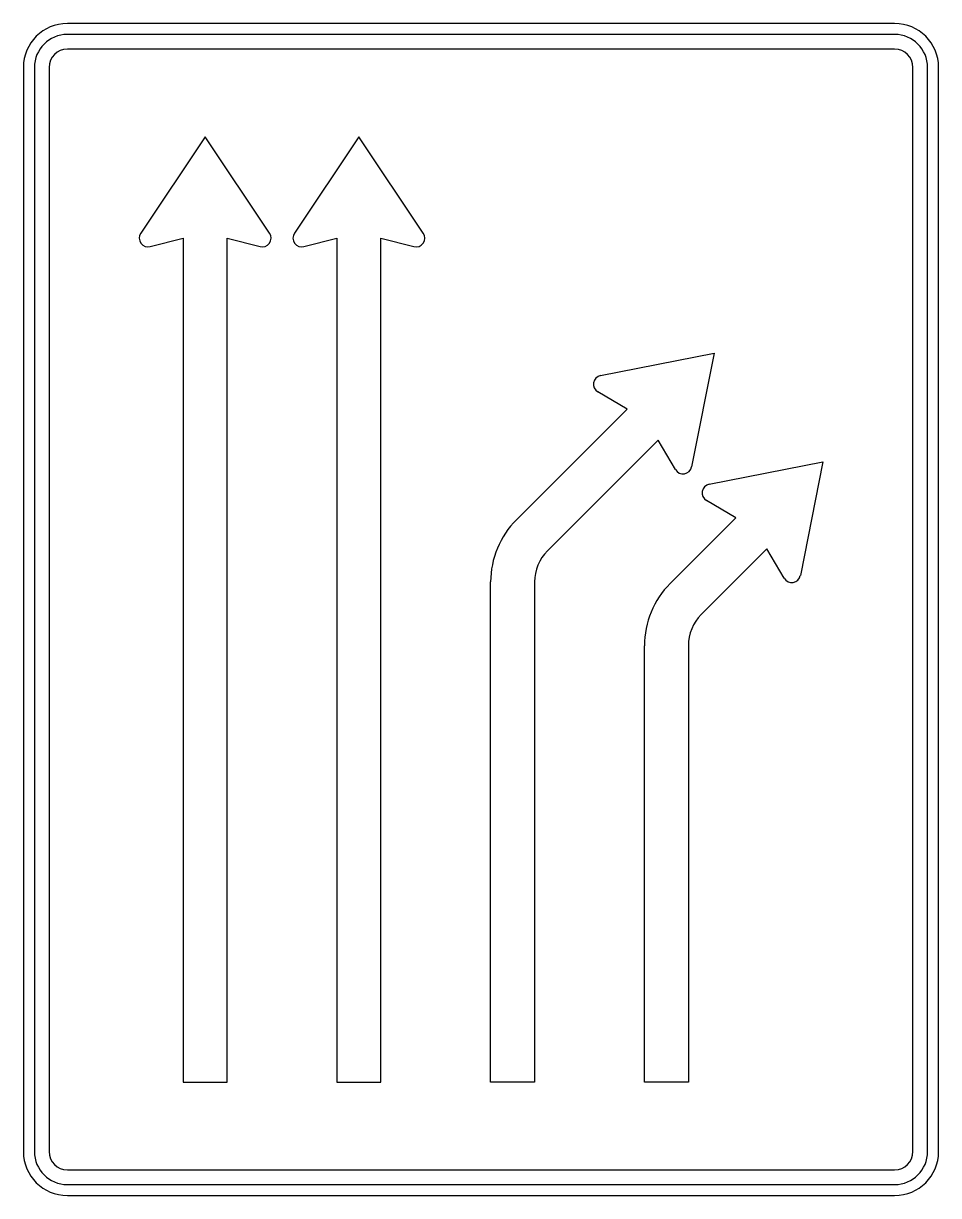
# Model space of a CAD drawing. Extents: x 0 to 1250, y 0 to 1600.
import ezdxf

# ---------------------------------------------------------------- set-up
doc = ezdxf.new("R2010")
doc.units = 0
doc.header["$LTSCALE"] = 25
doc.linetypes.add('AUSGEZOGEN', pattern=[0])
doc.layers.get('0').update_dxf_attribs({"linetype": 'AUSGEZOGEN'})

msp = doc.modelspace()

# ---------------------------------------------------------------- linework, layer by layer
for p, q in [((1190, 1600), (60, 1600)), ((1190, 1585), (60, 1585)), ((1190, 1565), (60, 1565)), ((0, 1540), (0, 60)), ((15, 1540), (15, 60)), ((35, 1540), (35, 60)), ((1215, 60), (1215, 1540)), ((1235, 60), (1235, 1540)), ((1250, 60), (1250, 1540)), ((248.2, 1445), (160.2, 1313.7)), ((336.2, 1313.7), (248.2, 1445)), ((458.2, 1445), (370.2, 1313.7)), ((546.2, 1313.7), (458.2, 1445)), ((173.2, 1295.4), (218.2, 1307)), ((218.2, 1307), (218.2, 155)), ((278.2, 1307), (323.2, 1295.4)), ((278.2, 155), (278.2, 1307)), ((383.2, 1295.4), (428.2, 1307)), ((428.2, 1307), (428.2, 155)), ((488.2, 1307), (533.2, 1295.4)), ((488.2, 155), (488.2, 1307)), ((788.3, 1119.3), (943.3, 1150)), ((943.3, 1150), (912.7, 994.9)), ((824.5, 1073.6), (784.5, 1097.2)), ((673.3, 922.5), (824.5, 1073.6)), ((866.9, 1031.2), (715.8, 880)), ((890.6, 991.2), (866.9, 1031.2)), ((936.7, 970.9), (1091.8, 1001.5)), ((1091.8, 1001.5), (1061.2, 846.5)), ((973, 925.2), (933, 948.8)), ((883.3, 835.5), (973, 925.2)), ((1015.4, 882.7), (925.8, 793.1)), ((1039.1, 842.7), (1015.4, 882.7)), ((638.2, 155), (638.2, 837.6)), ((698.2, 837.6), (698.2, 155)), ((848.2, 155), (848.2, 750.6)), ((908.2, 750.6), (908.2, 155)), ((218.2, 155), (278.2, 155)), ((428.2, 155), (488.2, 155)), ((698.2, 155), (638.2, 155)), ((908.2, 155), (848.2, 155)), ((60, 35), (1190, 35)), ((60, 15), (1190, 15)), ((60, 0), (1190, 0))]:
    msp.add_line(p, q)
for centre, radius, start, end in [((60, 1540), 60, 90, 180), ((1190, 1540), 60, 0, 90), ((60, 1540), 45, 90, 180), ((1190, 1540), 45, 0, 90), ((60, 1540), 25, 90, 180), ((1190, 1540), 25, 0, 90), ((170.2, 1307), 12, 146.195, 284.475), ((326.2, 1307), 12, 255.525, 393.805), ((380.2, 1307), 12, 146.195, 284.475), ((536.2, 1307), 12, 255.525, 393.805), ((790.6, 1107.5), 12, 101.195, 239.475), ((900.9, 997.2), 12, 210.525, 348.805), ((939, 959.1), 12, 101.195, 239.475), ((758.2, 837.6), 120, 135, 180), ((758.2, 837.6), 60, 135, 180), ((968.2, 750.6), 120, 135, 180), ((1049.4, 848.8), 12, 210.525, 348.805), ((968.2, 750.6), 60, 135, 180), ((60, 60), 60, 180, 270), ((60, 60), 45, 180, 270), ((60, 60), 25, 180, 270), ((1190, 60), 60, 270, 360), ((1190, 60), 45, 270, 360), ((1190, 60), 25, 270, 360)]:
    msp.add_arc(centre, radius, start, end)

doc.saveas('drawing.dxf')
